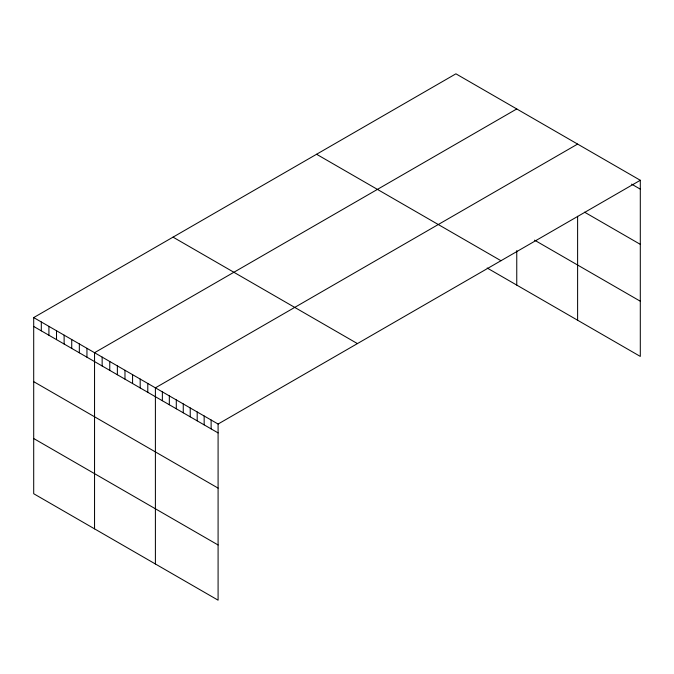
<?xml version="1.0" encoding="UTF-8"?>
<svg xmlns="http://www.w3.org/2000/svg" width="674" height="674" viewBox="0 0 674 674"><rect width="100%" height="100%" fill="white"/><g stroke="black" fill="none" stroke-linecap="round" stroke-linejoin="round"><path stroke-width="1.01" d="M33.7 317.58L218.09 424.039L218.09 600.18L33.7 493.722L33.7 317.58L455.91 73.82L640.3 180.278L640.3 356.42L487.176 268.016M516.756 108.952L94.545 352.713L94.545 528.854M577.61 144.084L155.399 387.845L155.399 563.978M218.09 424.039L640.3 180.278M631.589 184.128L640.3 189.15M584.569 212.175L640.3 244.35M534.507 240.138L640.3 301.219M316.578 154.262L500.967 260.72M173.033 237.138L357.422 343.597M33.7 326.452L218.09 432.91M33.7 381.653L218.09 488.111M33.7 438.521L218.09 544.98M577.61 216.278L577.61 320.217M516.756 250.593L516.756 285.094M211.122 420.02L211.122 428.891M204.163 415.993L204.163 424.864M197.196 411.974L197.196 420.846M190.228 407.955L190.228 416.827M183.261 403.928L183.261 412.8M176.293 399.909L176.293 408.781M169.334 395.891L169.334 404.762M162.367 391.864L162.367 400.735M147.791 383.455L147.791 392.327M140.184 379.066L140.184 387.938M132.576 374.668L132.576 383.54M124.976 370.279L124.976 379.15M117.369 365.889L117.369 374.761M109.761 361.5L109.761 370.371M102.153 357.102L102.153 365.974M86.946 348.323L86.946 357.195M79.338 343.934L79.338 352.805M71.73 339.536L71.73 348.407M64.123 335.147L64.123 344.018M56.515 330.757L56.515 339.629M48.916 326.368L48.916 335.239M41.308 321.978L41.308 330.85"/></g></svg>
